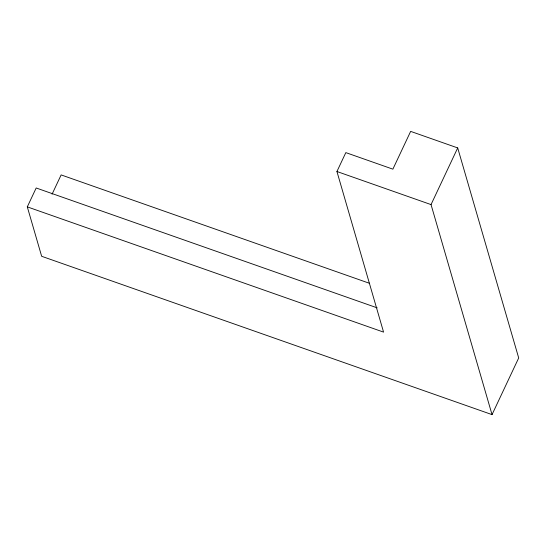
<?xml version="1.0" encoding="UTF-8"?>
<svg xmlns="http://www.w3.org/2000/svg" width="546" height="546" viewBox="0 0 546 546"><rect width="100%" height="100%" fill="white"/><g stroke="black" fill="none" stroke-linecap="round" stroke-linejoin="round"><path stroke-width="0.82" d="M27.3 206.866L383.572 332.118L336.93 171.505L345.823 152.614L392.874 169.158L410.653 131.381L457.705 147.925L518.7 357.951L492.035 414.619L41.653 256.286L27.3 206.866L36.186 187.981L377.184 307.855M52.075 194.185L61.138 174.911L369.662 283.367M492.035 414.619L431.04 204.593L457.705 147.925M336.93 171.505L431.04 204.593"/></g></svg>
